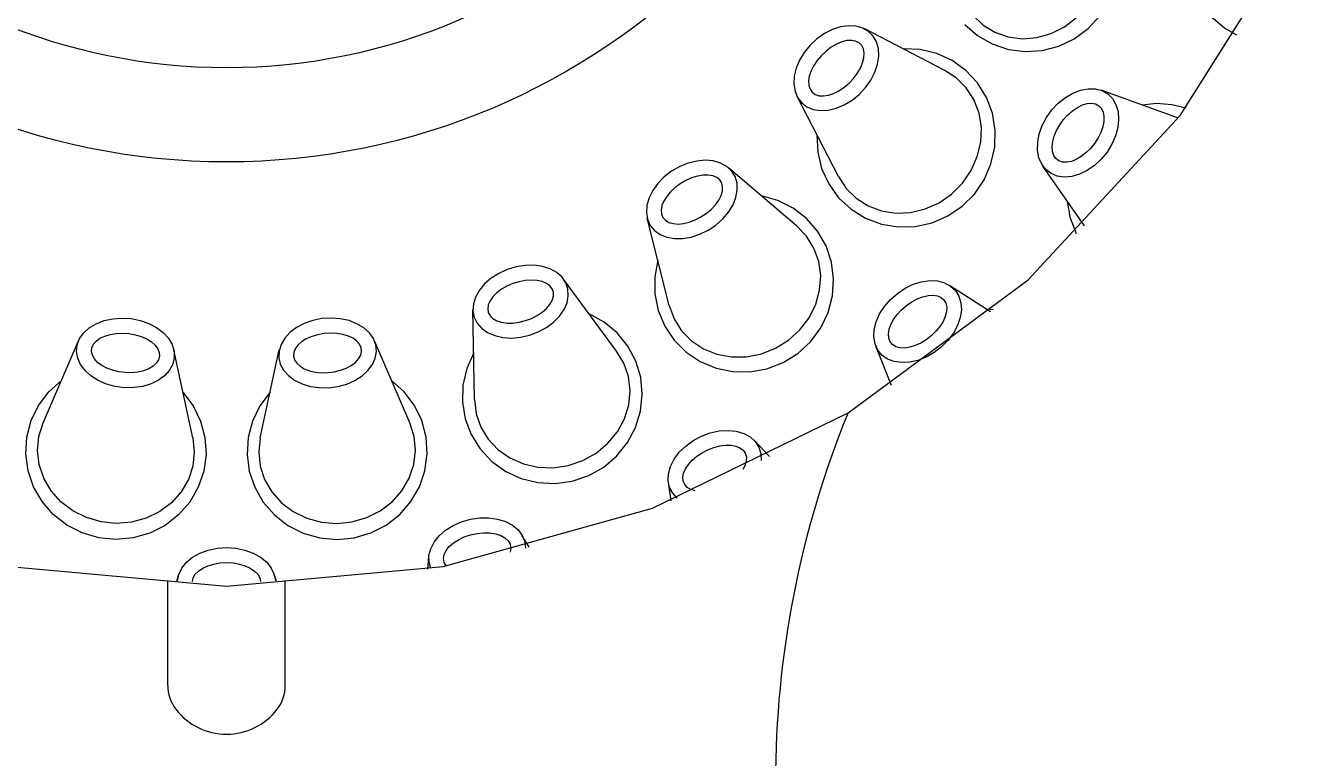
# Model space of a CAD drawing. Header units: metres. Extents: x 30 to 38.4, y 11.3 to 22.1.
# Drawn here: x 32.88508 to 32.9075, y 20.69854 to 20.71144 of the extents above; entities that cross this region are included whole.
import ezdxf
from ezdxf.enums import TextEntityAlignment as Align

# ---------------------------------------------------------------- set-up
doc = ezdxf.new("R2010")
doc.units = ezdxf.units.M
doc.header["$MEASUREMENT"] = 0
for name, color, linetype in [('ID-WC', 7, 'Continuous'), ('WC-DET1', 8, 'Continuous'), ('WC-DET2', 15, 'Continuous'), ('WC-OUTL', 7, 'Continuous'), ('WC-SERIAL', 4, 'Continuous')]:
    doc.layers.add(name, color=color, linetype=linetype)
doc.styles.get("Standard").update_dxf_attribs({"font": 'arial.ttf'})

# ---------------------------------------------------------------- blocks, each defined once
blk = doc.blocks.new('CT371C4F')
at = {"layer": 'WC-DET1', "color": 7, "flags": 128}
blk.add_lwpolyline([(-0.01086038784851706, 0.201361113447286), (-0.007420370328454044, 0.1996866976532544), (-0.003735334201116383, 0.1986596386883796), (7.424708300436114e-05, 0.1983135137912778), (0.003883828367126326, 0.1986596386883661), (0.007568864494467612, 0.1996866976532279), (0.01100888201453654, 0.2013611134472473)], dxfattribs=at)
at = {"layer": 'WC-DET1', "color": 8}
for radius in [0.01200427594742, 0.0103473250451978]:
    blk.add_circle((7.42470830417119e-05, 0.2177829900731916), radius, dxfattribs=at)
at = {"layer": 'WC-DET2'}
for p, q in [((0.01270322098041277, 0.2073957272705909), (0.01130334940498301, 0.2081190664084795)), ((0.01083949893191516, 0.2055225435541876), (0.01011350164939984, 0.2069300622027845)), ((0.0168232354179878, 0.2065519708130021), (0.01546102331655064, 0.2070412067648446)), ((0.01010486594874394, 0.2046531200393358), (0.008906034105976346, 0.2056756962706587)), ((0.01517085698579379, 0.2046537956008478), (0.01443817327031027, 0.2057058242482861)), ((0.007864176118012267, 0.2032525536567893), (0.007477085138202, 0.2047882428746139)), ((0.006937692114323823, 0.2024492038928947), (0.006002650205655158, 0.203717492726379)), ((0.01351881091749618, 0.2031390792763954), (0.0127971598800265, 0.2036058086555039)), ((0.004437318454986183, 0.2015945643939725), (0.004409395199132859, 0.2031780419252818)), ((0.01343641291558249, 0.2031923703634626), (0.01356932453057958, 0.2031808231685032)), ((-0.003149784219509399, 0.2011846025507147), (-0.0025274749456905, 0.2026322182123561)), ((-0.0005206032608597866, 0.2009206241498438), (-0.0008533093100275835, 0.2024690063653263)), ((0.0006690974269325523, 0.2009206241498438), (0.001001803476111007, 0.2024690063653263)), ((0.003298278385589271, 0.2011846025507147), (0.002675969111773924, 0.2026322182123561)), ((0.01177328290919633, 0.2018456465921967), (0.01149756866550788, 0.2025378520282097)), ((0.009629723992858885, 0.2005964034356227), (0.009357453995079368, 0.2008786434227519)), ((0.007897374154673287, 0.1998143941251187), (0.007849145840207683, 0.2001340125124549)), ((0.005401016648985291, 0.1989956871631944), (0.005272418331294659, 0.199211132817557)), ((0.003617107307437806, 0.1986125333586708), (0.003634342290602888, 0.1988288036824124)), ((-0.0008028195655391812, 0.1984028225024028), (-0.0007668065690289438, 0.1985157098194001)), ((0.0009513179319320386, 0.1984028227117687), (0.0009152958899250052, 0.198515725006382))]:
    blk.add_line(p, q, dxfattribs=at)
at = {"layer": 'WC-DET2', "linetype": 'Continuous'}
for p, q in [((-0.0009604854214728675, 0.1965654677292044), (-0.0009604854214728675, 0.1984113896998627)), ((0.001108979587566949, 0.1965654677292044), (0.001108979587566949, 0.1984113896998627))]:
    blk.add_line(p, q, dxfattribs=at)
at = {"layer": 'WC-DET2', "flags": 128}
for points in [[(0.01306478564194107, 0.2081989456273665), (0.01328959835137914, 0.2080032124075122), (0.01354807903634394, 0.2078550421653867), (0.01383073336163408, 0.2077598773886783), (0.01412717906247498, 0.2077212136046818), (0.01442652729874625, 0.2077404709849873), (0.01471778261638724, 0.2078169421807121), (0.01499024682487264, 0.2079478183043544), (0.01523391195580787, 0.2081282921039221), (0.01543982786875866, 0.2083517345396152)], [(0.01320025427863453, 0.2083664266812393), (0.01338056907498202, 0.2081938989761459), (0.01359253045207464, 0.208063695561169), (0.01382801389049702, 0.2079808071576721), (0.0140779932658028, 0.2079484108937376), (0.01433288682156085, 0.20796774852425), (0.01458292443987982, 0.2080380788341977), (0.01481852213186292, 0.2081567060495842), (0.01503064939370334, 0.2083190831669515), (0.01521117534759216, 0.2085189862408773), (0.01535318039979272, 0.2087487529489725), (0.01545122146996883, 0.2089995762901385), (0.01550154062547694, 0.2092618421585742), (0.01550220912363053, 0.2095254978542579), (0.01545320134076977, 0.2097804374048284), (0.01535639575442115, 0.2100168889294044), (0.01521550294090095, 0.2102257891966155), (0.01503592334822772, 0.2103991310199632), (0.01482454029593491, 0.2105302701747847), (0.01458945613613961, 0.210614180072632)], [(0.01046248977204392, 0.2062534656058026), (0.01047521039905678, 0.2059530402680493), (0.01054507251654816, 0.2056617301705366), (0.01066950999714404, 0.2053902355159265), (0.01084395208867178, 0.2051485286596256), (0.01106199130389333, 0.2049454878120678), (0.01131561877593093, 0.2047885709303789), (0.01159551843447112, 0.2046835417778113), (0.01189140919726866, 0.2046342582131467), (0.0121924226078067, 0.2046425304864739), (0.01248750204798571, 0.2047080547463236), (0.01276580886223469, 0.204828424200533), (0.01301712047557221, 0.2049992175208839), (0.01323220588221789, 0.2052141612442983), (0.01340316471256426, 0.2054653602053797), (0.01352371742413346, 0.2057435875362132), (0.01358943595742375, 0.2060386235813478), (0.01359790638435349, 0.2063396312791693), (0.01354881757501144, 0.2066355542214139), (0.01344397262586723, 0.2069155227695713), (0.0132872226296688, 0.2071692533109901), (0.01308432521974539, 0.2073874259894831), (0.01284273308456989, 0.2075620270358911), (0.01257132022071843, 0.2076866431243546), (0.01228005597931571, 0.2077566969421991), (0.01197963887866853, 0.2077696153206449)], [(0.01083949893190267, 0.2055225435542067), (0.01097588191629431, 0.2053135485390148), (0.0111527028644035, 0.205138577378647), (0.01136318419606133, 0.2050043367505607), (0.0115992581222721, 0.2049159721232564), (0.01185187588508155, 0.2048768705295042), (0.01211135459816972, 0.2048885307407405), (0.01236774839370317, 0.2049505058188773), (0.01261122964931803, 0.2050604202475236), (0.01283246568273204, 0.2052140609859742), (0.01302297647521015, 0.2054055389558526), (0.01317545971227623, 0.2056275147705912), (0.01328407068279916, 0.2058714800554975), (0.01334464630786882, 0.2061280835753558), (0.01335486471239302, 0.2063874896690294), (0.01331433422300614, 0.2066397552522005), (0.01322460838098278, 0.2068752109376611), (0.01308912639470882, 0.2070848316647409), (0.01291308131417767, 0.2072605826315794), (0.01270322098040817, 0.207395727270591)], [(0.007663160427450052, 0.2040500344680429), (0.007607266377909974, 0.2037545804899993), (0.007609090091227452, 0.2034550158685184), (0.007668564580015985, 0.203162344005774), (0.007783505268153122, 0.2028873151238543), (0.00794969023313197, 0.2026400313949792), (0.008161015282822459, 0.2024295758754401), (0.008409718170469165, 0.2022636788730073), (0.008686663712214202, 0.2021484340025683), (0.008981679334403908, 0.2020880743596456), (0.009283928725585882, 0.2020848170332361), (0.009582309868467483, 0.2021387816692189), (0.009865862831599013, 0.202247986075605), (0.01012417234205716, 0.2024084190310537), (0.01034775035210512, 0.2026141876223032), (0.01052838454765317, 0.2028577336986176), (0.01065943999734623, 0.2031301114925954), (0.0107361028623107, 0.2034213162099604), (0.01075555721478174, 0.2037206515188019), (0.01071708847083015, 0.2040171224399008), (0.01062210963796905, 0.2042998392067634), (0.01047410941353124, 0.2045584172610541), (0.01027852404023203, 0.2047833586910684), (0.01004253762583114, 0.2049664011025095), (0.009774818261414724, 0.2051008211070883), (0.009485199631020009, 0.2051816812814093)], [(0.00786417611800188, 0.2032525536568138), (0.007949488624747907, 0.2030180307133747), (0.008081913842406788, 0.2028074502860348), (0.008256375887500547, 0.2026288839621459), (0.008466187597056148, 0.2024891762224586), (0.008703306848818882, 0.2023936820908886), (0.008958644817309663, 0.2023460618754443), (0.009222414350213584, 0.2023481408679322), (0.009484505111767341, 0.2023998393801795), (0.009734871113828952, 0.2024991757984969), (0.009963915780491068, 0.2026423425393029), (0.01016285978663886, 0.202823851994519), (0.0103240775711315, 0.2030367468726178), (0.01044138962599361, 0.2032728668729148), (0.01051029935811726, 0.2035231614714275), (0.01052816544452076, 0.20377803682916), (0.0104943030747549, 0.2040277235257546), (0.01041001019981616, 0.2042626510232102), (0.01027851778144111, 0.2044738145064022), (0.01010486594873589, 0.2046531200393384)], [(0.004422817955495568, 0.2024168615955241), (0.004301234879808962, 0.202141843862237), (0.004234924730712311, 0.2018497047643743), (0.004226323167113214, 0.2015511749548701), (0.004275746135745086, 0.2012572198258946), (0.004381378266028489, 0.2009786367355908), (0.004539339551017908, 0.2007256584069228), (0.004743827865155169, 0.200507577066315), (0.004987332083965161, 0.200332403127966), (0.005260907977527398, 0.2002065709608093), (0.005554506743793683, 0.2001347025456874), (0.005857344114291418, 0.2001194377039227), (0.006158296474475098, 0.2001613371332111), (0.006446309448704947, 0.2002588618124591), (0.006710803941989578, 0.2004084295320508), (0.006942064724045912, 0.2006045464731145), (0.007131597282473254, 0.2008400090027077), (0.007272439837355524, 0.2011061682727218), (0.007359419056585327, 0.2013932479034368), (0.007389340079149999, 0.2016907030827952), (0.007361103866574632, 0.201987607891204), (0.007275747572049392, 0.2022730566249188), (0.007136406444430031, 0.2025365643768715), (0.006948198666427704, 0.202768452161085), (0.006718037357032726, 0.2029602024345452), (0.006454376643570237, 0.203104771957749)], [(0.004437318454990167, 0.2015945643939959), (0.004467094989604369, 0.2013467891071067), (0.004548192971669714, 0.2011116217795385), (0.004677503900293851, 0.2008980764191491), (0.004850071263282741, 0.2007143382597313), (0.005059280521184469, 0.2005674500194633), (0.005297112643829433, 0.2004630419521976), (0.005554451481263667, 0.2004051160387726), (0.005821433187489664, 0.2003958925903354), (0.006087824303537058, 0.2004357251433976), (0.006343414007868012, 0.2005230869087152), (0.006578405499085563, 0.2006546292934067), (0.006783791509172162, 0.2008253102531477), (0.006951699553765419, 0.2010285875546772), (0.007075693685963096, 0.2012566695408281), (0.007151021187377303, 0.2015008137862104), (0.007174794740723424, 0.2017516621960196), (0.007146103101234217, 0.2019995997035686), (0.007066046024842986, 0.2022351228176012), (0.006937692114331989, 0.2024492038928973)], [(0.0008418711150778753, 0.2017246964132939), (0.0006609630104452006, 0.2014845101197757), (0.0005299898570356003, 0.2012150879205062), (0.0004537624708720218, 0.2009263260468844), (0.0004350807840107422, 0.2006288311019602), (0.0004746309993578395, 0.200333530465968), (0.0005709603855347865, 0.2000512709192916), (0.0007205306376108656, 0.1997924202259685), (0.0009178478436925939, 0.1995664863120931), (0.00115566428352655, 0.1993817680271984), (0.001425244646787757, 0.1992450503166077), (0.001716686892506084, 0.1991613550014775), (0.002019285964042321, 0.1991337563207078), (0.002321926999884943, 0.199163268010108), (0.002613493597118307, 0.1992488060665481), (0.00288327613150866, 0.1993872285648183), (0.003121365136074644, 0.1995734510646706), (0.003319015288830527, 0.1998006333689897), (0.003468966639954055, 0.2000604307732215), (0.003565711279282971, 0.2003433005773355), (0.003605695649092642, 0.200638852601737), (0.003587451070940654, 0.2009362308322155), (0.003511647692155835, 0.2012245121756115), (0.003381069870446294, 0.2014931076793818), (0.003200513900782173, 0.2017321514777392), (0.002976611841179075, 0.2019328631778675)], [(0.0006690974269388885, 0.2009206241498663), (0.0006417794025714574, 0.2006725657689329), (0.0006673052545305062, 0.2004251208547956), (0.0007446965721136722, 0.2001877740175126), (0.0008709869315747553, 0.1999696228059589), (0.001041335599703354, 0.1997790289970678), (0.001249213080038484, 0.1996232980873501), (0.001486651389694936, 0.1995083992718401), (0.001744549473644597, 0.1994387366437278), (0.002013022049865932, 0.1994169803846396), (0.002281778514061493, 0.1994439644160748), (0.00254051738045443, 0.1995186544350377), (0.00277932113967416, 0.1996381875590658), (0.002989036398754216, 0.1997979820610527), (0.003161624732404745, 0.1999919129877088), (0.003290470797364431, 0.2002125469301724), (0.00337063589975085, 0.2004514269479677), (0.003399047296125046, 0.2006993967251227), (0.003374615972324979, 0.2009469515334809), (0.003298278385582996, 0.201184602550718)]]:
    blk.add_lwpolyline(points, dxfattribs=at)
at = {"layer": 'WC-DET2', "extrusion": (0, 0, -1), "flags": 128}
for points in [[(-0.01785234727727156, 0.2080099060667487), (-0.01763409472796012, 0.2081361514624562), (-0.01743938619744039, 0.208296809094647), (-0.01727334188460302, 0.2084876541919261), (-0.01714032821296382, 0.208703668151088), (-0.01704384300797579, 0.2089391705100026)], [(-0.01617751396294063, 0.2067838804769601), (-0.01644066374596127, 0.2068104732958865), (-0.01670364784069913, 0.2067923390433195), (-0.01695899611513712, 0.2067299928274479)], [(-0.01502997761110803, 0.2045115264300784), (-0.01492448636397153, 0.2047883048512335), (-0.01487322447563776, 0.2050811531638358)], [(0.0006933769490086623, 0.2017246964132939), (0.0005124688443759876, 0.2014845101197757), (0.0003814956909663873, 0.2012150879205062), (0.0003052683048028089, 0.2009263260468844), (0.0002865866179415292, 0.2006288311019602), (0.0003261368332886266, 0.200333530465968), (0.0004224662194655736, 0.2000512709192916), (0.0005720364715416527, 0.1997924202259685), (0.000769353677623381, 0.1995664863120931), (0.001007170117457337, 0.1993817680271984), (0.001276750480718544, 0.1992450503166077), (0.001568192726436871, 0.1991613550014775), (0.001870791797973108, 0.1991337563207078), (0.00217343283381573, 0.199163268010108), (0.002464999431049094, 0.1992488060665481), (0.002734781965439447, 0.1993872285648183), (0.002972870970005431, 0.1995734510646706), (0.003170521122761314, 0.1998006333689897), (0.003320472473884842, 0.2000604307732215), (0.003417217113213758, 0.2003433005773355), (0.003457201483023429, 0.200638852601737), (0.003438956904871441, 0.2009362308322155), (0.003363153526086622, 0.2012245121756115), (0.003232575704377081, 0.2014931076793818), (0.00305201973471296, 0.2017321514777392), (0.002828117675109862, 0.2019328631778675)], [(0.0005206032608696756, 0.2009206241498663), (0.0004932852365022444, 0.2006725657689329), (0.0005188110884612933, 0.2004251208547956), (0.0005962024060444592, 0.2001877740175126), (0.0007224927655055423, 0.1999696228059589), (0.0008928414336341413, 0.1997790289970678), (0.001100718913969271, 0.1996232980873501), (0.001338157223625723, 0.1995083992718401), (0.001596055307575384, 0.1994387366437278), (0.00186452788379672, 0.1994169803846396), (0.00213328434799228, 0.1994439644160748), (0.002392023214385217, 0.1995186544350377), (0.002630826973604947, 0.1996381875590658), (0.002840542232685003, 0.1997979820610527), (0.003013130566335532, 0.1999919129877088), (0.003141976631295218, 0.2002125469301724), (0.003222141733681637, 0.2004514269479677), (0.003250553130055833, 0.2006993967251227), (0.003226121806255766, 0.2009469515334809), (0.003149784219513783, 0.201184602550718)], [(-0.008005542925247012, 0.1998578278578707), (-0.007924233891846292, 0.1999458073022121), (-0.00787018372870049, 0.2000500119057407), (-0.007845386909725702, 0.2001665964744445), (-0.007850758448046198, 0.2002912589883524), (-0.007886100131622532, 0.2004193993478933), (-0.007950107837359761, 0.2005462891195189), (-0.00804041965380208, 0.2006672460169049), (-0.00815370303666607, 0.2007778066792996), (-0.008285777781136438, 0.2008738913714264), (-0.008431770273194465, 0.2009519545274436), (-0.008586293328039804, 0.2010091155838263), (-0.008743644979491639, 0.2010432652733799), (-0.008898018884956171, 0.2010531434580941), (-0.009043718581927925, 0.2010383856287682), (-0.009175367689869257, 0.200999536355556), (-0.00928810830092968, 0.2009380291930959), (-0.00937778023880337, 0.2008561337817374), (-0.009441074570997148, 0.2007568720968512), (-0.009475655709841154, 0.2006439069366574), (-0.009480247596663239, 0.20052140676342)], [(-0.008319938791612374, 0.1999880305961615), (-0.008242924317096298, 0.200012274739422), (-0.008180877169747108, 0.2000498188681039), (-0.008136008366676727, 0.2000993251171398), (-0.008109916783830601, 0.2001590293576625), (-0.008103532180893333, 0.2002268040607994), (-0.00811708206979658, 0.2003002341110328), (-0.008150083607452306, 0.2003767028675575), (-0.008201360801609558, 0.2004534854068853), (-0.008269086416713168, 0.200527845624044), (-0.008350847086471418, 0.2005971337322249), (-0.008443729312880925, 0.2006588806865258), (-0.008544423287179179, 0.2007108861670547), (-0.008649340833120332, 0.2007512969861586), (-0.008754743269728265, 0.2007786731257809), (-0.008856874637205712, 0.2007920390517391), (-0.008952095538564995, 0.200790918476367), (-0.009037012827604994, 0.2007753513307723), (-0.009108600521872255, 0.2007458923419128), (-0.009164307631937124, 0.2007035912651963), (-0.00920214906454598, 0.2006499554770046), (-0.009220776360364068, 0.2005868962601376), (-0.009219525745607063, 0.2005166606962663), (-0.009198441785267013, 0.2004417515923726), (-0.009158275795062535, 0.2003648382945526)], [(-0.003667700879660919, 0.1986211979948146), (-0.003636804338601135, 0.1987336344868706), (-0.003636736616388156, 0.1988517156031076), (-0.003667500177361897, 0.1989711444962253), (-0.003727975567979476, 0.1990875752747439), (-0.003815962152549147, 0.1991967711454124), (-0.003928258192042498, 0.1992947585856468), (-0.004060777352001377, 0.1993779719358274), (-0.004208697399939685, 0.1994433831498915), (-0.004366635681298378, 0.1994886119827373), (-0.004528844988568721, 0.1995120126048324), (-0.004689422696112962, 0.1995127334922152), (-0.004842525550486817, 0.1994907484125542), (-0.004982582300270454, 0.1994468573797144), (-0.005104496428032626, 0.1993826575420965), (-0.005203831607225599, 0.1993004850640913), (-0.005276973135429998, 0.1992033301155202), (-0.005321259469564055, 0.1990947280625096), (-0.005335079076629691, 0.1989786308192448)], [(-0.003939435024231984, 0.1986699039761775), (-0.003905579648623066, 0.1987304748431119), (-0.003893934448149674, 0.1987971232228738), (-0.003904946569459553, 0.1988672899839432), (-0.003938193174565539, 0.1989382808977348), (-0.003992397676769453, 0.1990073700902551), (-0.004065478758406695, 0.1990719047088629), (-0.004154630288252454, 0.1991294067851937), (-0.004256429069960496, 0.1991776683829624), (-0.004366966284263247, 0.1992148363772096), (-0.004481997577880636, 0.1992394836096764), (-0.00459710603609796, 0.1992506636881217), (-0.004707871781272373, 0.1992479473254234), (-0.00481004168510843, 0.1992314388231327), (-0.004899692678174658, 0.1992017720665552), (-0.004973382385983126, 0.1991600861851358), (-0.005028281307582346, 0.1991079818127302), (-0.005062281461335257, 0.199047459627258), (-0.005074077326155457, 0.198980843529661), (-0.005063215970260137, 0.1989106914119045)], [(0.0007875162150030393, 0.1984020663696933), (0.000765994994298368, 0.1985182290245997), (0.0007135831605246988, 0.1986293457143065), (0.0006322075794282276, 0.1987313313510043), (0.0005248599383532416, 0.1988204365404092), (0.0003954867600147357, 0.1988933854242863), (0.0002488443127564858, 0.1989474961139198), (9.032375136579514e-05, 0.1989807792869212), (-7.424708304171188e-05, 0.1989920113225666), (-0.0002388179174492189, 0.1989807792869212), (-0.0003973384788399096, 0.1989474961139198), (-0.0005439809260981595, 0.1988933854242863), (-0.0006733541044366656, 0.1988204365404092), (-0.0007807017455116517, 0.1987313313510043), (-0.000862077326608123, 0.1986293457143065), (-0.0009144891603817921, 0.1985182290245997), (-0.0009360103810864634, 0.1984020663696933)], [(0.0005260506938630138, 0.1983912070104281), (0.0005115357815359514, 0.1984570225084745), (0.0004753492589682848, 0.1985200245888893), (0.0004188298819694974, 0.1985778824280624), (0.0003440686401936529, 0.1986284555186221), (0.0002538313989311907, 0.1986698728595992), (0.0001514565732162164, 0.1987006021759392), (4.073161989580643e-05, 0.1987195066065166), (-7.424708304192743e-05, 0.1987258867634249), (-0.0001892257859796533, 0.1987195066065165), (-0.0002999507393000396, 0.1987006021759391), (-0.0004023255650149755, 0.1986698728595991), (-0.0004925628062773858, 0.1986284555186219), (-0.0005673240480531671, 0.1985778824280622), (-0.000623843425051882, 0.198520024588889), (-0.0006600299476194699, 0.1984570225084743), (-0.0006745448599464499, 0.1983912070104279)]]:
    blk.add_lwpolyline(points, dxfattribs=at)
at = {"layer": 'WC-DET2', "flags": 128}
for points in [[(0.01019373485596535, 0.2068197418220271), (0.01028649813972402, 0.2067489589629038), (0.01039795327163081, 0.2067027637048079), (0.01052407197282511, 0.2066828256647276), (0.01066029598484667, 0.2066898654553793), (0.01080170181697284, 0.2067236286403871), (0.01094317869400127, 0.2067828949302755), (0.01107961327298175, 0.2068655222869112), (0.0112060744527531, 0.2069685243423419), (0.01131799159678698, 0.2070881783339151), (0.01141131972790075, 0.2072201596546199), (0.01148268572427187, 0.2073596981556521), (0.01152951023284921, 0.2075017505520202), (0.01155010089389271, 0.2076411827000058), (0.01154371350726381, 0.2077729551584936), (0.01151057892975746, 0.2078923053275041), (0.01145189473133604, 0.2079949195809655), (0.01136978191183068, 0.2080770891723988), (0.01126720824248117, 0.2081358442786789), (0.0111478810029509, 0.2081690613371798), (0.01101611299058057, 0.2081755397968611), (0.01087666664465545, 0.2081550455093105), (0.0107345819194412, 0.2081083191914773), (0.0105949941271052, 0.2080370496542324), (0.0104629483341549, 0.2079438127643428), (0.01034321701958951, 0.2078319783459353), (0.0102401275850743, 0.207705588386273), (0.01015740595136956, 0.2075692109478038), (0.01009804189384648, 0.2074277750664821), (0.01006418098421551, 0.2072863926035663), (0.01005704704397444, 0.2071501734896348), (0.01007689791231088, 0.2070240410383803), (0.01012301612712223, 0.2069125540052261)], [(0.01037885927471902, 0.2070047383361632), (0.01043267641658304, 0.2069662376654531), (0.0104999021428057, 0.206944471577346), (0.01057810674048642, 0.2069402267549773), (0.0106644636917049, 0.2069536566172871), (0.01075585183124328, 0.2069842757740603), (0.01084896815362917, 0.2070309775691938), (0.01094044719235932, 0.207092074078131), (0.01102698265662772, 0.2071653571138536), (0.01110544692928975, 0.2072481780365135), (0.01117300410709475, 0.2073375434821779), (0.01122721249761832, 0.2074302235508012), (0.01126611286838836, 0.2075228685432276), (0.01128829925865132, 0.2076121300280468), (0.01129296979445702, 0.2076947818626289), (0.01127995567047247, 0.2077678367943248), (0.01124972725104645, 0.2078286544275602), (0.01120337707001639, 0.2078750366546112), (0.01114258034368894, 0.2079053071009446), (0.01106953442415789, 0.2079183717137608), (0.01098687938127439, 0.2079137583039133), (0.01089760258364386, 0.207891633612054), (0.01080493072734109, 0.2078527972821921), (0.01071221321470703, 0.2077986529604758), (0.0106228010982214, 0.2077311575637636), (0.010539925964735, 0.2076527505515502), (0.01046658313750106, 0.2075662657575446), (0.0104054234173887, 0.2074748289675359), (0.01035865727603287, 0.2073817449453514), (0.01032797496363017, 0.2072903779900809), (0.01031448541889282, 0.207204030341542), (0.01031867618911429, 0.2071258228287297), (0.01034039580893983, 0.2070585820749245)], [(0.007530144513779058, 0.2046625740379378), (0.007604392268215267, 0.2045725600894601), (0.007702431038181788, 0.2045022418991936), (0.007820717447094503, 0.2044541609497467), (0.007954976315943078, 0.2044300550119062), (0.008100355179399252, 0.204430795337073), (0.008251599666556787, 0.2044563551679666), (0.008403243407586141, 0.2045058107057031), (0.0085498056025826, 0.2045773744982936), (0.008685989111954917, 0.2046684600438161), (0.008806871908851705, 0.2047757752733345), (0.008908084974036055, 0.2048954415348468), (0.00898597020362414, 0.2050231337778745), (0.009037712622490658, 0.2051542368720558), (0.009061442124804217, 0.2052840124099812), (0.009056301064524588, 0.2054077699655832), (0.009022475252965179, 0.2055210366183551), (0.00896118724308804, 0.2056197186163523), (0.008874652143254483, 0.205700249335054), (0.008765997557437497, 0.2057597181844653), (0.008639150545465268, 0.205795975805424), (0.008498695688847141, 0.2058077117530404), (0.008349709392052852, 0.2057945018595899), (0.008197576408028559, 0.2057568235650397), (0.008047795219195521, 0.2056960386611249), (0.007905779307969246, 0.2056143440726464), (0.0077766614994003, 0.205514692454885), (0.007665108447503534, 0.2054006854769464), (0.007575151970223138, 0.2052764436480555), (0.00751004332902734, 0.2051464573916174), (0.007472135719847868, 0.2050154247496156), (0.00746279922244778, 0.2048880815831343), (0.00748237128216912, 0.2047690304059996)], [(0.007752470646865969, 0.2048006531862823), (0.007796128747066345, 0.2047509283766755), (0.00785664800688683, 0.2047144526306457), (0.00793184110259612, 0.2046925442766911), (0.00801899035980158, 0.2046859951398054), (0.008114945977282628, 0.2046950419228591), (0.008216239869013578, 0.2047193576515416), (0.008319211009828614, 0.2047580634920641), (0.008420137754409987, 0.2048097605145033), (0.00851537234724646, 0.2048725802537728), (0.00860147276202161, 0.2049442522408202), (0.008675327105413024, 0.205022186063294), (0.008734266089024917, 0.2051035649897956), (0.008776159504425535, 0.2051854477738903), (0.008799493214430066, 0.2052648749584175), (0.008803423877963562, 0.2053389758379829), (0.00878780943060468, 0.2054050722137309), (0.008753214219164009, 0.2054607751904298), (0.008700888604719964, 0.2055040715173688), (0.00863272377131161, 0.2055333963524849), (0.008551183373620068, 0.2055476898198319), (0.008459214494069342, 0.2055464353162586), (0.008360141127588974, 0.2055296781827927), (0.008257544043776703, 0.205498024065898), (0.0081551313685556, 0.2054526170278331), (0.008056604562841779, 0.2053950981972604), (0.007965524642102824, 0.2053275464545808), (0.00788518347198066, 0.205252403295779), (0.007818484791690379, 0.2051723845903977), (0.007767839265319388, 0.2050903824229362), (0.007735077354146368, 0.2050093605653809), (0.007721383159001439, 0.2049322473587644), (0.007727251623777014, 0.2048618298752903)], [(0.004432503468031067, 0.2030436024900126), (0.004484349358647157, 0.2029390690332364), (0.00456384014408465, 0.2028483085609512), (0.004668102820246613, 0.2027746013930994), (0.004793369062362799, 0.2027206114987695), (0.004935111422065121, 0.2026882902134117), (0.005088206961167818, 0.2026788057124912), (0.005247122408001183, 0.2026925007905829), (0.005406114144266502, 0.2027288804718823), (0.005559435794366216, 0.2027866298999211), (0.005701545914390058, 0.2028636618599051), (0.005827308274336062, 0.2029571922160957), (0.005932177494845146, 0.2030638405377294), (0.006012363329054022, 0.2031797522765926), (0.006064967651992229, 0.2033007380804378), (0.006088089206369552, 0.2034224252070887), (0.006080892318968174, 0.2035404155667353), (0.006043637104050087, 0.2036504446803591), (0.005977670062149948, 0.2037485358091158), (0.005885375414037476, 0.203831143684038), (0.005770088928766819, 0.2038952826412933), (0.005635977360291665, 0.2039386345318543), (0.00548788785012099, 0.2039596325054436), (0.005331172738995815, 0.2039575176405862), (0.005171496119349446, 0.2039323663740082), (0.005014629120249277, 0.2038850877380147), (0.004866241323755766, 0.2038173905056938), (0.004731695851454823, 0.203731721431405), (0.004615855527270213, 0.2036311768187017), (0.004522907122336987, 0.2035193906118534), (0.004456210034184139, 0.2034004030556317), (0.004418174869355083, 0.2032785146703376), (0.004410176317806395, 0.2031581308197926)], [(0.004680394145717156, 0.2031275368249257), (0.004711608017554321, 0.2030691906116083), (0.004762253064163322, 0.203019914449911), (0.00483049884160533, 0.2029814893087053), (0.004913878769670951, 0.2029553039727101), (0.00500937928051561, 0.2029423048481934), (0.005113548736853227, 0.2029429617573842), (0.005222622183120889, 0.2029572509578729), (0.005332657420782391, 0.2029846560007235), (0.00543967748965463, 0.2030241863962844), (0.005539814405610494, 0.2030744134130644), (0.005629448959603149, 0.203133521715812), (0.005705341525310747, 0.2031993749764607), (0.005764749147672465, 0.2032695930865916), (0.0058055246804311, 0.2033416381807532), (0.00582619438959314, 0.2034129063615306), (0.005826011218015068, 0.2034808218111833), (0.005804981785994963, 0.2035429298884088), (0.005763866151997683, 0.2035969858454751), (0.00570415034216163, 0.2036410359592525), (0.005627992641442302, 0.2036734881438576), (0.005538145587570651, 0.2036931694927853), (0.005437856487167813, 0.2036993686708063), (0.00533075004962305, 0.203691861623475), (0.005220697380652331, 0.2036709196750413), (0.005111676070451688, 0.2036372997220855), (0.005007626433224027, 0.2035922168773033), (0.004912309093957441, 0.2035373005521673), (0.004829169069639929, 0.2034745355657509), (0.004761211257369546, 0.2034061904081959), (0.004710891829544098, 0.2033347352515679), (0.004680029461391186, 0.2032627526714021), (0.004669739599306973, 0.2031928443056943)], [(0.0009937510871235696, 0.2023328332663708), (0.001020481355438989, 0.202219251873902), (0.001077263386987659, 0.2021127997757916), (0.001162044931205272, 0.2020173244282235), (0.001271761762187643, 0.2019362765590173), (0.001402448427798655, 0.2018725854493344), (0.001549381571442339, 0.2018285530618243), (0.001707250646476843, 0.2018057708416969), (0.001870349853206555, 0.201805062197746), (0.002032784361349424, 0.2018264527422104), (0.002188683364562187, 0.2018691693650806), (0.002332412266677841, 0.201931668176309), (0.002458776330691926, 0.2020116903060188), (0.002563208430092615, 0.2021063435459467), (0.002641934116712386, 0.2022122068813849), (0.002692108039119024, 0.2023254541355667), (0.002711916781029875, 0.2024419922576629), (0.002700644402901106, 0.2025576092563039), (0.002658698317848185, 0.2026681264319217), (0.002587594566674385, 0.2027695494058398), (0.002489903024206142, 0.2028582124875257), (0.002369154517321091, 0.202930911162198), (0.002229713211665222, 0.2029850179103393), (0.002076618879335719, 0.2030185771730983), (0.001915404748386359, 0.2030303760312809), (0.001751897517548976, 0.2030199880434108), (0.001592006764159967, 0.2029877886584352), (0.001441511356638104, 0.2029349416460219), (0.001305850591123188, 0.2028633570348909), (0.001189927601141605, 0.2027756220794006), (0.001097932145585694, 0.2026749077494335), (0.001033189179911066, 0.2025648541232832), (0.0009980386835833554, 0.2024494388257407)], [(0.001254231020126959, 0.2023582294307236), (0.001271366842513023, 0.2022943158171918), (0.001309486772953721, 0.2022348184915305), (0.001367213057842418, 0.2021818878421079), (0.001442459318838866, 0.2021374369205037), (0.001532505960018435, 0.2021030722988403), (0.001634098461154659, 0.2020800360040808), (0.001743565004559795, 0.2020691606279383), (0.001856949184142884, 0.2020708392348421), (0.001970153000234195, 0.2020850111555652), (0.002079084971970523, 0.2021111641799679), (0.002179808014073832, 0.2021483530696074), (0.002268681733371182, 0.2021952337211174), (0.00234249400208895, 0.202250111745606), (0.002398577052519686, 0.2023110037082848), (0.00243490389709786, 0.2023757088149702), (0.002450161589011747, 0.202441888454519), (0.002443798675522049, 0.2025071507223287), (0.002416045128900695, 0.2025691368700013), (0.00236790403463374, 0.2026256065566567), (0.00230111533729839, 0.2026745188206887), (0.002218092954432598, 0.2027141058454357), (0.002121837531265843, 0.2027429368526802), (0.002015827989582429, 0.202759969814702), (0.001903895790423962, 0.2027645891158747), (0.001790086455104529, 0.2027566278026185), (0.001678513349529907, 0.2027363736175374), (0.001573209016436451, 0.2027045585996519), (0.001477979428789925, 0.2026623326266017), (0.001396266432006144, 0.2026112218550716), (0.001331023346690009, 0.2025530735615124), (0.001284608227934048, 0.2024899893767574), (0.001258698639063512, 0.2024242493276076)]]:
    blk.add_lwpolyline(points, close=True, dxfattribs=at)
at = {"layer": 'WC-DET2', "extrusion": (0, 0, -1), "flags": 128}
for points in [[(-0.01558090538465991, 0.2069761203331279), (-0.0156632325880279, 0.2068934313281456), (-0.01572363332351955, 0.2067889899596608), (-0.01575992455118162, 0.20666657101085), (-0.01577079461149054, 0.2065305990214825), (-0.01575585063214506, 0.2063859883735257), (-0.0157156327274949, 0.2062379656725761), (-0.01565159447740085, 0.2060918808447154), (-0.01556605039107132, 0.2059530137762429), (-0.01546209225466922, 0.2058263834848277), (-0.0153434773861044, 0.2057165667191336), (-0.01521449283577482, 0.2056275325431975), (-0.01507980044139535, 0.2055624988841141), (-0.01494426833703648, 0.2055238162277662), (-0.0148127950060752, 0.2055128826661408), (-0.01469013223724286, 0.2055300933666424), (-0.0145807133825998, 0.2055748262897125), (-0.01448849312464086, 0.2056454646709611), (-0.01441680454376622, 0.2057394554552433), (-0.01436823865207145, 0.2058534015707245), (-0.01434455074741961, 0.2059831847079076), (-0.01434659697240305, 0.206124114166068), (-0.01437430337111948, 0.2062710963873998), (-0.01442666856213096, 0.2064188190514655), (-0.01450179993099817, 0.2065619430762982), (-0.01459698203429738, 0.2066952955867344), (-0.0147087747428208, 0.2068140568756004), (-0.01483313757680933, 0.206913934600487), (-0.01496557573941843, 0.206991318920188), (-0.01510130257038714, 0.2070434129637664), (-0.01523541254841143, 0.2070683339167577), (-0.01536305858946537, 0.2070651810709899), (-0.01547962723304675, 0.2070340683785236)], [(-0.01542176026732095, 0.206768352211679), (-0.01546698056298051, 0.2067200437107293), (-0.01549736745027861, 0.2066562495265274), (-0.01551182266793604, 0.2065792753471046), (-0.01550982376672396, 0.2064919032198593), (-0.01549144299214026, 0.2063972910011162), (-0.01545734467326904, 0.2062988582229704), (-0.01540876121219659, 0.206200162502488), (-0.01534744854178907, 0.2061047709601566), (-0.01527562266170359, 0.2060161312948562), (-0.01519587954638696, 0.2059374471750392), (-0.01511110131979537, 0.2058715624498053), (-0.01502435208792536, 0.2058208583647854), (-0.01493876719403964, 0.2057871674977202), (-0.01485743989919249, 0.2057717075243263), (-0.0147833095837159, 0.2057750372083227), (-0.01471905551035583, 0.2057970362062543), (-0.01466699998873589, 0.2058369094170181), (-0.01462902444103675, 0.2058932157188883), (-0.01460650140249659, 0.2059639200554109), (-0.01460024491441144, 0.2060464669876454), (-0.01461048110256183, 0.2061378730543871), (-0.01463684000443788, 0.2062348346022276), (-0.01467836894064833, 0.2063338471881973), (-0.01473356694723595, 0.2064313322394642), (-0.01480043902442567, 0.206523766392281), (-0.01487656824111434, 0.2066078088355298), (-0.01495920308905811, 0.2066804220563414), (-0.01504535692954927, 0.2067389816237235), (-0.01513191593832085, 0.2067813710423356), (-0.01521575164726855, 0.2068060582481444), (-0.01529383401543917, 0.2068121509812103), (-0.01536334094260541, 0.2067994290342856)], [(-0.01289911138708406, 0.2035151783953552), (-0.0129604901159046, 0.2034159418516441), (-0.0129955722670389, 0.2033005057612274), (-0.0130030898801393, 0.2031730422851785), (-0.01298277124908141, 0.2030381582856248), (-0.01293535074213133, 0.202900728821747), (-0.01286254225996316, 0.2027657209524384), (-0.01276697729082313, 0.2026380142138557), (-0.01265210980168803, 0.2025222242602677), (-0.01252209140289955, 0.2024225360422849), (-0.01238162129814952, 0.2023425525518404), (-0.01223577644301491, 0.2022851646006738), (-0.01208982805055534, 0.202252446338863), (-0.01194905107593913, 0.2022455802896365), (-0.01181853356581974, 0.2022648146099028), (-0.01170299276307293, 0.2023094541212127), (-0.01160660461334861, 0.2023778854353205), (-0.01153285283551468, 0.2024676352662383), (-0.01148440301098045, 0.2025754598212358), (-0.01146300624263937, 0.2026974620399612), (-0.01146943586544802, 0.2028292324443562), (-0.01150345949608588, 0.2029660085086814), (-0.01156384743189399, 0.2031028467896056), (-0.01164841709553302, 0.2032348015951275), (-0.01175411191901493, 0.2033571037347706), (-0.01187711181603393, 0.2034653328905532), (-0.01201297124983863, 0.203555577378797), (-0.01215677990651303, 0.203624575528567), (-0.01230334016651512, 0.2036698335669578), (-0.01244735496018938, 0.2036897157505431), (-0.01258361921766556, 0.2036835034854056), (-0.01270720799364539, 0.2036514212989934), (-0.01281365446775756, 0.2035946287251127)], [(-0.01269690902740236, 0.2033490189345883), (-0.01272996611363222, 0.203291696901708), (-0.01274505836024238, 0.2032226658583296), (-0.0127416402941179, 0.2031444207662196), (-0.01271983545307418, 0.2030597896068722), (-0.01268043192087851, 0.2029718311708908), (-0.01262485384384935, 0.2028837245053252), (-0.0125551099584978, 0.2027986540146285), (-0.01247372099055637, 0.2027196943679835), (-0.01238362854938337, 0.2026496993727474), (-0.01228808881053635, 0.2025911988304181), (-0.0121905548291036, 0.2025463071030172), (-0.01209455173729641, 0.2025166466945371), (-0.01200354933698631, 0.2025032896094197), (-0.01192083669202495, 0.2025067186075228), (-0.01184940325290693, 0.2025268097559207), (-0.01179183081023998, 0.2025628369081633), (-0.01175020018210562, 0.2026134979491009), (-0.01172601600787218, 0.2026769618567177), (-0.01172015236660769, 0.2027509348800391), (-0.01173282118558503, 0.2028327434412672), (-0.01176356458067807, 0.2029194307658492), (-0.01181127140548701, 0.203007863748013), (-0.01187421741106434, 0.2030948461893735), (-0.01195012756476427, 0.2031772343178692), (-0.01203625827585012, 0.2032520504118762), (-0.01212949655601185, 0.2033165904228256), (-0.01222647253087447, 0.2033685217065643), (-0.01232368123603799, 0.2034059673311925), (-0.01241760929562299, 0.2034275739142723), (-0.0125048619048289, 0.203432560537596), (-0.01258228552702457, 0.203420746971604), (-0.01264708187077855, 0.2033925601893513)], [(0.0008452569210543567, 0.2023328332663708), (0.0008719871893697759, 0.202219251873902), (0.0009287692209184464, 0.2021127997757916), (0.001013550765136059, 0.2020173244282235), (0.00112326759611843, 0.2019362765590173), (0.001253954261729442, 0.2018725854493344), (0.001400887405373127, 0.2018285530618243), (0.00155875648040763, 0.2018057708416969), (0.001721855687137342, 0.201805062197746), (0.001884290195280212, 0.2018264527422104), (0.002040189198492974, 0.2018691693650806), (0.002183918100608628, 0.201931668176309), (0.002310282164622713, 0.2020116903060188), (0.002414714264023402, 0.2021063435459467), (0.002493439950643173, 0.2022122068813849), (0.002543613873049811, 0.2023254541355667), (0.002563422614960662, 0.2024419922576629), (0.002552150236831893, 0.2025576092563039), (0.002510204151778972, 0.2026681264319217), (0.002439100400605172, 0.2027695494058398), (0.002341408858136929, 0.2028582124875257), (0.002220660351251878, 0.202930911162198), (0.002081219045596009, 0.2029850179103393), (0.001928124713266506, 0.2030185771730983), (0.001766910582317146, 0.2030303760312809), (0.001603403351479763, 0.2030199880434108), (0.001443512598090754, 0.2029877886584352), (0.001293017190568891, 0.2029349416460219), (0.001157356425053975, 0.2028633570348909), (0.001041433435072392, 0.2027756220794006), (0.000949437979516481, 0.2026749077494335), (0.0008846950138418535, 0.2025648541232832), (0.0008495445175141425, 0.2024494388257407)], [(0.001105736854057746, 0.2023582294307236), (0.00112287267644381, 0.2022943158171918), (0.001160992606884508, 0.2022348184915305), (0.001218718891773205, 0.2021818878421079), (0.001293965152769653, 0.2021374369205037), (0.001384011793949222, 0.2021030722988403), (0.001485604295085446, 0.2020800360040808), (0.001595070838490582, 0.2020691606279383), (0.001708455018073671, 0.2020708392348421), (0.001821658834164982, 0.2020850111555652), (0.00193059080590131, 0.2021111641799679), (0.002031313848004619, 0.2021483530696074), (0.002120187567301969, 0.2021952337211174), (0.002193999836019737, 0.202250111745606), (0.002250082886450473, 0.2023110037082848), (0.002286409731028647, 0.2023757088149702), (0.002301667422942534, 0.202441888454519), (0.002295304509452836, 0.2025071507223287), (0.002267550962831482, 0.2025691368700013), (0.002219409868564527, 0.2026256065566567), (0.002152621171229177, 0.2026745188206887), (0.002069598788363385, 0.2027141058454357), (0.00197334336519663, 0.2027429368526802), (0.001867333823513216, 0.202759969814702), (0.001755401624354749, 0.2027645891158747), (0.001641592289035316, 0.2027566278026185), (0.001530019183460694, 0.2027363736175374), (0.001424714850367239, 0.2027045585996519), (0.001329485262720712, 0.2026623326266017), (0.001247772265936931, 0.2026112218550716), (0.001182529180620796, 0.2025530735615124), (0.001136114061864835, 0.2024899893767574), (0.001110204472994299, 0.2024242493276076)]]:
    blk.add_lwpolyline(points, close=True, dxfattribs=at)
at = {"layer": 'WC-DET2'}
for centre, radius, start, end in [((-0.0002706637517988497, 0.1965654677292044), 0.0006898216696798536, 180, 217.5804404574972), ((0.0004191579178822735, 0.1965654677292044), 0.0006898216696798536, 322.4195595425406, 0), ((7.42470830417119e-05, 0.1968308973040425), 0.001125041548790912, 217.5804404574967, 322.4195595425409)]:
    blk.add_arc(centre, radius, start, end, dxfattribs=at)
at = {"layer": 'WC-OUTL', "flags": 128}
blk.add_lwpolyline([(0.01100888201453654, 0.2013611134472473), (0.01417676866665627, 0.2037041230544485), (0.01685578095572782, 0.2065942930543755), (0.01895304893514959, 0.2099314335618764)], dxfattribs=at)
at = {"layer": 'WC-OUTL'}
blk.add_arc((0.02697729220055578, 0.1948481581957759), 0.01724554174199634, 157.8111730119715, 180, dxfattribs=at)
at = {"layer": 'WC-SERIAL', "flags": 3}
blk.add_attdef('SERIAL', text='', height=0.01210595782077354, dxfattribs=at).set_placement((0.001349249973355171, 0.05444600679372735), align=Align.TOP_CENTER)

msp = doc.modelspace()

# ---------------------------------------------------------------- block references
at = {"layer": 'ID-WC'}
msp.add_blockref('CT371C4F', (32.88854567642164, 20.50326198052813), dxfattribs=at)

doc.saveas('drawing.dxf')
